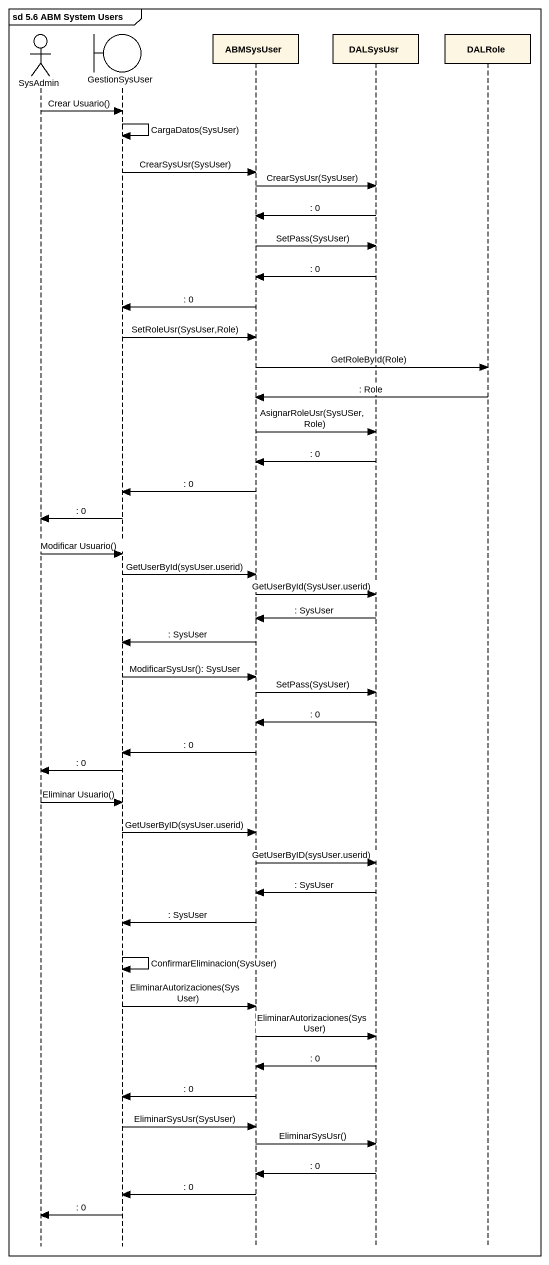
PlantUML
@startuml
mainframe sd 5.6 ABM System Users
hide footbox
actor SysAdmin
boundary GestionSysUser
participant ABMSysUser
participant DALSysUsr
participant DALRole

SysAdmin -> GestionSysUser : Crear Usuario()
GestionSysUser -> GestionSysUser : CargaDatos(SysUser)
GestionSysUser -> ABMSysUser : CrearSysUsr(SysUser)
ABMSysUser -> DALSysUsr : CrearSysUsr(SysUser)
DALSysUsr -> ABMSysUser : : 0
ABMSysUser -> DALSysUsr : SetPass(SysUser)
DALSysUsr -> ABMSysUser : : 0
ABMSysUser -> GestionSysUser : : 0
GestionSysUser -> ABMSysUser : SetRoleUsr(SysUser,Role)
ABMSysUser -> DALRole : GetRoleById(Role)
DALRole -> ABMSysUser : : Role
ABMSysUser -> DALSysUsr : AsignarRoleUsr(SysUSer,Role)
DALSysUsr -> ABMSysUser : : 0
ABMSysUser -> GestionSysUser : : 0
GestionSysUser -> SysAdmin : : 0
SysAdmin -> GestionSysUser : Modificar Usuario()
GestionSysUser -> ABMSysUser : GetUserById(sysUser.userid)
ABMSysUser -> DALSysUsr : GetUserById(SysUser.userid)
DALSysUsr -> ABMSysUser : : SysUser
ABMSysUser -> GestionSysUser : : SysUser
GestionSysUser -> ABMSysUser : ModificarSysUsr(): SysUser
ABMSysUser -> DALSysUsr : SetPass(SysUser)
DALSysUsr -> ABMSysUser : : 0
ABMSysUser -> GestionSysUser : : 0
GestionSysUser -> SysAdmin : : 0
SysAdmin -> GestionSysUser : Eliminar Usuario()
GestionSysUser -> ABMSysUser : GetUserByID(sysUser.userid)
ABMSysUser -> DALSysUsr : GetUserByID(sysUser.userid)
DALSysUsr -> ABMSysUser : : SysUser
ABMSysUser -> GestionSysUser : : SysUser
GestionSysUser -> GestionSysUser : ConfirmarEliminacion(SysUser)
GestionSysUser -> ABMSysUser : EliminarAutorizaciones(SysUser)
ABMSysUser -> DALSysUsr : EliminarAutorizaciones(SysUser)
DALSysUsr -> ABMSysUser : : 0
ABMSysUser -> GestionSysUser : : 0
GestionSysUser -> ABMSysUser : EliminarSysUsr(SysUser)
ABMSysUser -> DALSysUsr : EliminarSysUsr()
DALSysUsr -> ABMSysUser : : 0
ABMSysUser -> GestionSysUser : : 0
GestionSysUser -> SysAdmin : : 0
@enduml
